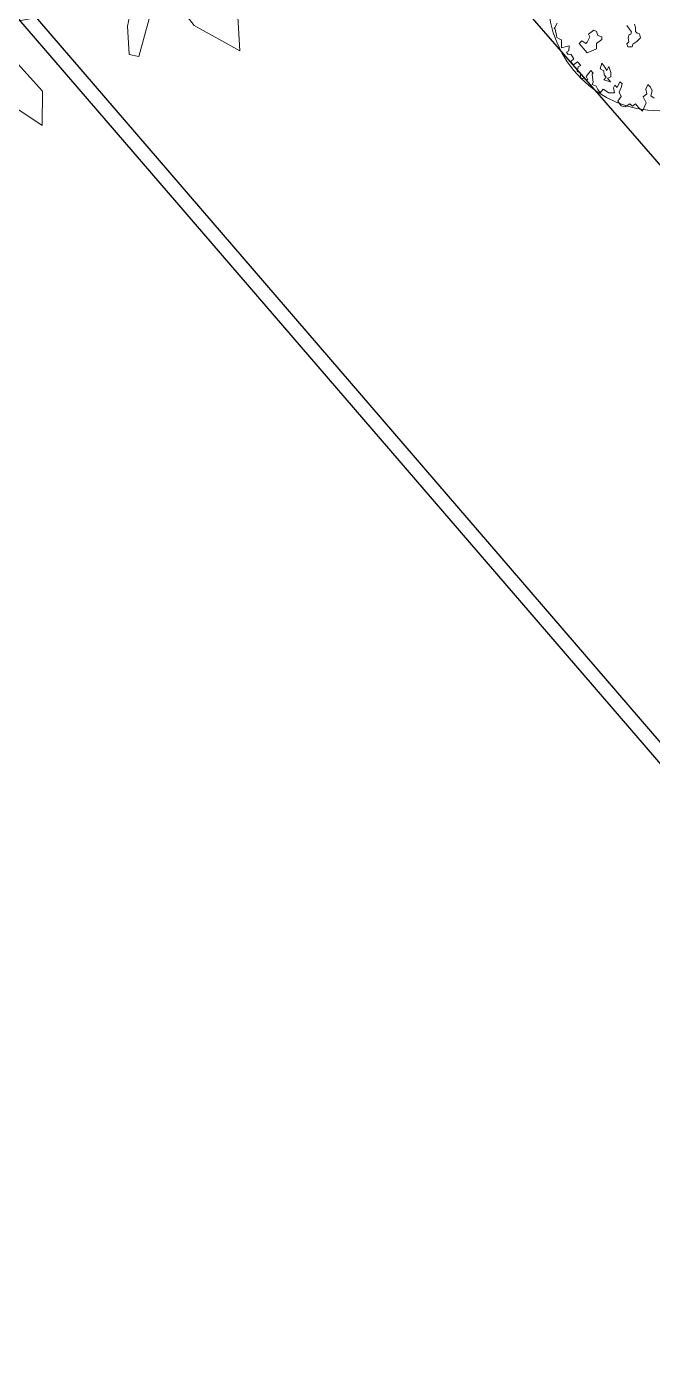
# Model space of a CAD drawing. Header units: millimetres. Extents: x 587797 to 2274247, y 1711 to 439204.
# Drawn here: x 1993500 to 2004592, y 260415 to 284251 of the extents above; entities that cross this region are included whole.
import ezdxf

# ---------------------------------------------------------------- set-up
doc = ezdxf.new("R2010")
doc.units = ezdxf.units.MM
doc.layers.add('finiture', color=7, linetype='Continuous', lineweight=20)

# ---------------------------------------------------------------- blocks, each defined once
blk = doc.blocks.new('_LEAF1', base_point=(58.7573, 29.3334))
for p, q in [((58.5144, 29.393), (58.6656, 29.5747)), ((58.6656, 29.5747), (58.939, 29.4846)), ((58.939, 29.4846), (58.939, 29.3028)), ((58.6061, 29.2112), (58.5144, 29.393)), ((58.939, 29.3028), (58.8168, 29.1807)), ((58.8168, 29.1807), (58.6061, 29.2112))]:
    blk.add_line(p, q)
blk = doc.blocks.new('_H6', base_point=(66.06, 31.576))
for p, xscale, yscale, zscale, rotation in [((65.998, 32.15), -0.7881173944166022, 2.57666525243954, 0.7881173944166022, 2.457547795809369), ((66.484, 31.878), 2.089427510778918, 0.5147221043699588, 2.089427510778918, 35.45160265640038), ((65.545, 31.788), 1.878651928551221, 0.5452694102672915, 1.878651928551221, 336.2489556574871), ((66.423, 31.272), 1.848104742721105, 0.8186677980483665, 1.848104742721105, 330.9234899051576), ((65.664, 31.394), -1.817557556891011, -0.5452694102672879, 1.817557556891011, 195.3712707835825)]:
    blk.add_blockref('_LEAF1', p, dxfattribs=dict(xscale=xscale, yscale=yscale, zscale=zscale, rotation=rotation))
blk = doc.blocks.new('T_48')
at = {"xscale": 0.07486891501209982, "yscale": 0.07486891501209982, "zscale": 0.07486891501209982}
for p, rotation in [((0.38788, -0.22241), 251.5733710207298), ((0.29263, -0.32453), 247.0264571864837)]:
    blk.add_blockref('_H6', p, dxfattribs=dict(at, rotation=rotation))

msp = doc.modelspace()

# ---------------------------------------------------------------- linework, layer by layer
for p, q in [((2018664.608, 255011.502), (1974112.592, 306717.375)), ((2018810.021, 255195.149), (1974465.319, 306745.625)), ((1983300.089, 306467.674), (2019745.401, 264522.149))]:
    msp.add_line(p, q)
at = {"layer": 'finiture'}
for p, q in [((2002852.066, 284225.944), (2002866.355, 284240.239)), ((2002872.479, 284211.649), (2002852.066, 284225.944)), ((2002866.355, 284240.239), (2002907.18, 284317.838)), ((2002892.892, 284099.334), (2002872.479, 284211.649)), ((2003556.321, 284190.933), (2003461.446, 284120.109)), ((2003603.091, 284166.88), (2003556.321, 284190.933)), ((2003627.144, 284096.055), (2003603.091, 284166.88)), ((2004190.424, 284212.492), (2004141.247, 284276.088)), ((2004225.207, 284163.295), (2004190.424, 284212.492)), ((2004212.013, 284120.098), (2004225.207, 284163.295)), ((2004281.581, 284296.487), (2004295.974, 284240.09)), ((2004295.974, 284240.09), (2004295.974, 284170.495)), ((2004295.974, 284170.495), (2004324.76, 284141.696)), ((2004324.76, 284141.696), (2004366.741, 284127.297)), ((2004366.741, 284127.297), (2004388.331, 284057.702)), ((2002901.057, 284064.618), (2002892.892, 284099.334)), ((2002943.923, 284036.029), (2002901.057, 284064.618)), ((2002984.748, 284021.734), (2002943.923, 284036.029)), ((2002984.748, 283950.261), (2002984.748, 284021.734)), ((2002984.748, 283880.829), (2002984.748, 283950.261)), ((2003119.471, 283915.545), (2002984.748, 283880.829)), ((2003111.306, 283823.651), (2003119.471, 283915.545)), ((2003343.854, 284002.513), (2003295.749, 283954.406)), ((2003295.749, 283954.406), (2003438.73, 283788.704)), ((2003414.677, 283954.406), (2003343.854, 284002.513)), ((2003438.73, 283978.46), (2003414.677, 283954.406)), ((2003485.499, 284073.338), (2003438.73, 283978.46)), ((2003461.446, 284120.109), (2003485.499, 284073.338)), ((2003603.091, 283954.406), (2003697.966, 284025.231)), ((2003603.091, 283859.528), (2003603.091, 283954.406)), ((2003697.966, 284073.338), (2003627.144, 284096.055)), ((2003697.966, 284025.231), (2003697.966, 284073.338)), ((2004141.247, 283950.908), (2004176.03, 283986.906)), ((2004162.837, 283894.511), (2004141.247, 283950.908)), ((2004239.601, 283894.511), (2004162.837, 283894.511)), ((2004168.834, 284057.702), (2004183.227, 284114.098)), ((2004176.03, 283986.906), (2004168.834, 284057.702)), ((2004183.227, 284114.098), (2004212.013, 284120.098)), ((2004246.797, 283944.908), (2004239.601, 283894.511)), ((2004317.564, 283994.105), (2004246.797, 283944.908)), ((2004388.331, 284057.702), (2004317.564, 283994.105)), ((2003070.481, 283803.23), (2003111.306, 283823.651)), ((2003105.183, 283760.346), (2003070.481, 283803.23)), ((2003148.049, 283768.514), (2003105.183, 283760.346)), ((2003203.163, 283682.746), (2003148.049, 283768.514)), ((2003148.049, 283633.736), (2003203.163, 283682.746)), ((2003438.73, 283788.704), (2003603.091, 283859.528)), ((2003188.874, 283578.599), (2003148.049, 283633.736)), ((2003197.039, 283578.599), (2003188.874, 283578.599)), ((2003266.442, 283627.609), (2003197.039, 283578.599)), ((2003260.318, 283464.242), (2003280.731, 283541.841)), ((2003323.598, 283429.526), (2003260.318, 283464.242)), ((2003329.721, 283564.304), (2003266.442, 283627.609)), ((2003280.731, 283541.841), (2003329.721, 283564.304)), ((2003323.598, 283345.8), (2003323.598, 283429.526)), ((2003507.311, 283478.536), (2003421.578, 283372.347)), ((2003548.136, 283429.526), (2003507.311, 283478.536)), ((2003527.724, 283409.105), (2003548.136, 283429.526)), ((2003535.889, 283360.095), (2003527.724, 283409.105)), ((2003668.669, 283506.935), (2003697.455, 283606.529)), ((2003732.239, 283472.137), (2003668.669, 283506.935)), ((2003697.455, 283606.529), (2003753.829, 283535.733)), ((2003739.436, 283401.341), (2003732.239, 283472.137)), ((2003753.829, 283535.733), (2003788.613, 283479.336)), ((2003788.613, 283479.336), (2003824.596, 283550.132)), ((2003824.596, 283550.132), (2003859.379, 283443.339)), ((2003859.379, 283443.339), (2003859.379, 283366.543)), ((2003450.156, 283309.042), (2003323.598, 283345.8)), ((2003421.578, 283372.347), (2003450.156, 283309.042)), ((2003527.724, 283225.316), (2003548.136, 283268.2)), ((2003599.168, 283196.727), (2003527.724, 283225.316)), ((2003548.136, 283268.2), (2003535.889, 283360.095)), ((2003625.704, 283141.59), (2003599.168, 283196.727)), ((2003732.239, 283310.147), (2003774.219, 283359.344)), ((2003852.183, 283274.149), (2003732.239, 283310.147)), ((2003774.219, 283359.344), (2003739.436, 283401.341)), ((2003859.379, 283366.543), (2003803.006, 283337.745)), ((2003803.006, 283337.745), (2003852.183, 283274.149)), ((2003929.852, 283219.19), (2003907.398, 283168.138)), ((2003972.718, 283176.306), (2003929.852, 283219.19)), ((2004021.709, 283274.327), (2003972.718, 283176.306)), ((2004007.42, 283090.538), (2004042.121, 283176.306)), ((2004062.534, 283239.611), (2004021.709, 283274.327)), ((2004042.121, 283176.306), (2004062.534, 283239.611)), ((2004513.652, 283225.316), (2004478.951, 283147.717)), ((2004564.684, 283182.432), (2004513.652, 283225.316)), ((2004591.22, 283113.001), (2004564.684, 283182.432)), ((2003668.571, 283078.285), (2003625.704, 283141.59)), ((2003725.726, 283147.717), (2003668.571, 283078.285)), ((2003823.706, 283078.285), (2003725.726, 283147.717)), ((2003921.687, 283078.285), (2003823.706, 283078.285)), ((2003907.398, 283168.138), (2003921.687, 283078.285)), ((2003984.966, 282935.338), (2004042.121, 283012.938)), ((2004042.121, 282851.612), (2003984.966, 282935.338)), ((2004042.121, 283012.938), (2004007.42, 283090.538)), ((2004499.364, 283063.991), (2004429.961, 283006.812)), ((2004429.961, 283006.812), (2004458.538, 282963.928)), ((2004458.538, 282963.928), (2004487.116, 282900.623)), ((2004478.951, 283147.717), (2004499.364, 283063.991)), ((2004570.808, 283027.233), (2004591.22, 283113.001)), ((2004627.963, 282986.391), (2004570.808, 283027.233)), ((2004113.565, 282831.191), (2004042.121, 282851.612)), ((2004197.257, 282886.328), (2004113.565, 282831.191)), ((2004246.247, 282845.486), (2004197.257, 282886.328)), ((2004295.237, 282886.328), (2004246.247, 282845.486)), ((2004352.393, 282823.023), (2004295.237, 282886.328)), ((2004421.796, 282753.592), (2004352.393, 282823.023)), ((2004487.116, 282900.623), (2004421.796, 282753.592))]:
    msp.add_line(p, q, dxfattribs=at)
msp.add_circle((2004718.925, 284731.333), 1968.5, dxfattribs=at)

# ---------------------------------------------------------------- block references
at = {"layer": 'finiture', "xscale": 25647.68959383455, "yscale": 25647.68959383455, "zscale": 25647.68959383455, "rotation": 332.5443273503989}
msp.add_blockref('T_48', (1989457.239, 295101.42), dxfattribs=at)

doc.saveas('drawing.dxf')
